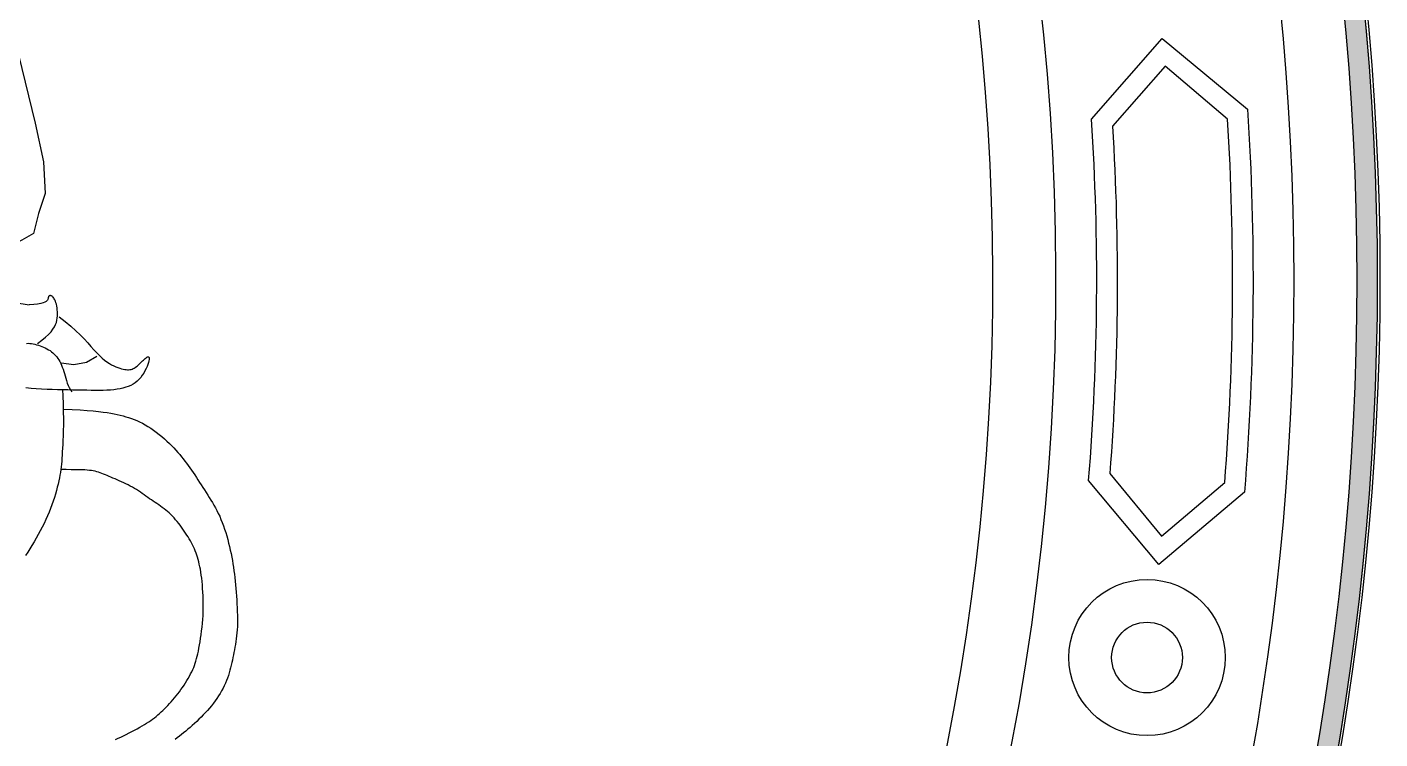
# Model space of a CAD drawing. Header units: feet. Extents: x 0 to 841, y 0 to 594.
# Drawn here: x 656.36 to 662.47, y 130.12 to 133.34 of the extents above; entities that cross this region are included whole.
import ezdxf

# ---------------------------------------------------------------- set-up
doc = ezdxf.new("R2010")
doc.units = ezdxf.units.FT
doc.header["$MEASUREMENT"] = 0
doc.layers.add('LOGO', color=7, linetype='Continuous')

# ---------------------------------------------------------------- blocks, each defined once
blk = doc.blocks.new('YOTA')
h = blk.add_hatch(color=1)
edge = h.paths.add_edge_path()
edge.add_arc((302.886, 246.975), 39.995, 0, 360)
edge = h.paths.add_edge_path(flags=16)
edge.add_arc((302.886, 246.975), 39.7, 0, 360)
at = {"color": 2}
for points in [[(321.931, 252.864), (322.216, 252.485), (322.288, 252.268), (322.384, 252.003), (322.698, 251.642), (322.987, 251.064), (323.325, 250.222), (323.566, 249.234), (323.686, 248.681), (323.71, 248.223), (323.614, 247.934), (323.542, 247.645), (323.373, 247.549), (323.228, 247.477), (322.963, 247.477), (322.722, 247.573), (322.617, 247.611)], [(323.912, 246.446), (324, 246.378), (324.08, 246.311), (324.151, 246.247), (324.214, 246.185), (324.271, 246.127), (324.323, 246.071), (324.37, 246.019), (324.413, 245.971), (324.453, 245.927), (324.491, 245.887), (324.529, 245.852), (324.565, 245.822), (324.6, 245.796), (324.634, 245.774), (324.667, 245.755), (324.699, 245.739), (324.729, 245.726), (324.757, 245.715), (324.784, 245.707), (324.809, 245.699), (324.833, 245.694), (324.855, 245.689), (324.875, 245.686), (324.894, 245.685), (324.912, 245.684), (324.929, 245.686), (324.946, 245.689), (324.962, 245.694), (324.977, 245.7), (324.993, 245.708), (325.008, 245.718), (325.024, 245.729), (325.039, 245.742), (325.054, 245.755), (325.069, 245.769), (325.083, 245.783), (325.098, 245.797), (325.111, 245.811), (325.125, 245.824), (325.138, 245.836), (325.151, 245.847), (325.162, 245.856), (325.173, 245.863), (325.183, 245.868), (325.191, 245.871), (325.198, 245.87), (325.203, 245.866), (325.207, 245.859), (325.208, 245.847), (325.206, 245.832), (325.203, 245.812), (325.196, 245.788), (325.187, 245.761), (325.176, 245.731), (325.163, 245.7), (325.147, 245.668), (325.129, 245.636), (325.108, 245.604), (325.086, 245.574), (325.061, 245.546), (325.035, 245.52), (325.006, 245.497), (324.975, 245.477), (324.942, 245.459), (324.907, 245.444), (324.87, 245.431), (324.83, 245.419), (324.788, 245.41), (324.745, 245.402), (324.698, 245.396), (324.65, 245.392), (324.599, 245.389), (324.546, 245.387), (324.49, 245.386), (324.432, 245.386), (324.372, 245.387), (324.31, 245.388), (324.245, 245.389), (324.178, 245.391), (324.109, 245.392), (324.038, 245.393), (323.964, 245.395), (323.889, 245.396), (323.813, 245.398), (323.737, 245.401), (323.66, 245.404), (323.583, 245.41), (323.507, 245.416), (323.431, 245.424)], [(323.599, 246.06), (323.662, 246.108), (323.716, 246.152), (323.76, 246.193), (323.795, 246.232), (323.823, 246.268), (323.845, 246.302), (323.861, 246.335), (323.872, 246.367), (323.879, 246.397), (323.884, 246.428), (323.887, 246.459), (323.888, 246.489), (323.887, 246.519), (323.885, 246.548), (323.882, 246.576), (323.877, 246.602), (323.872, 246.627), (323.865, 246.65), (323.858, 246.671), (323.85, 246.689), (323.842, 246.705), (323.834, 246.717), (323.825, 246.728), (323.817, 246.736), (323.809, 246.743), (323.8, 246.747), (323.793, 246.75), (323.786, 246.752), (323.779, 246.752), (323.774, 246.751), (323.769, 246.75), (323.766, 246.748), (323.763, 246.745), (323.76, 246.741), (323.758, 246.736), (323.757, 246.731), (323.755, 246.725), (323.753, 246.718), (323.752, 246.711), (323.75, 246.703), (323.747, 246.694), (323.743, 246.685), (323.735, 246.675), (323.723, 246.666), (323.705, 246.656), (323.68, 246.647), (323.646, 246.638), (323.602, 246.63), (323.547, 246.623), (323.48, 246.617)], [(322.931, 246.522), (323.276, 246.651), (323.48, 246.617)], [(323.441, 246.064), (323.466, 246.065), (323.49, 246.063), (323.514, 246.061), (323.539, 246.056), (323.563, 246.051), (323.588, 246.045), (323.613, 246.038), (323.638, 246.029), (323.663, 246.02), (323.687, 246.01), (323.712, 245.999), (323.736, 245.986), (323.759, 245.973), (323.781, 245.959), (323.803, 245.943), (323.823, 245.926), (323.842, 245.908), (323.86, 245.889), (323.877, 245.869), (323.893, 245.848), (323.908, 245.825), (323.921, 245.801), (323.934, 245.776), (323.946, 245.749), (323.957, 245.721), (323.968, 245.691), (323.978, 245.66), (323.987, 245.628), (323.997, 245.595), (324.006, 245.561), (324.017, 245.527), (324.029, 245.493), (324.042, 245.459), (324.057, 245.426), (324.075, 245.394), (324.095, 245.364)], [(323.939, 245.784), (324.124, 245.759), (324.303, 245.795), (324.454, 245.882)], [(323.96, 245.395), (323.964, 245.308), (323.968, 245.187), (323.971, 245.077), (323.972, 244.978), (323.972, 244.888), (323.97, 244.807), (323.968, 244.734), (323.966, 244.667), (323.963, 244.607), (323.96, 244.552), (323.957, 244.5), (323.954, 244.453), (323.951, 244.408), (323.948, 244.365), (323.944, 244.324), (323.94, 244.285), (323.935, 244.245), (323.93, 244.206), (323.923, 244.166), (323.915, 244.125), (323.907, 244.082), (323.897, 244.037), (323.885, 243.991), (323.873, 243.943), (323.859, 243.894), (323.843, 243.844), (323.827, 243.792), (323.808, 243.74), (323.788, 243.687), (323.767, 243.634), (323.744, 243.58), (323.719, 243.525), (323.694, 243.471), (323.667, 243.417), (323.639, 243.363), (323.61, 243.309), (323.581, 243.256), (323.551, 243.204), (323.52, 243.153), (323.49, 243.104), (323.459, 243.055), (323.429, 243.008)], [(323.97, 245.117), (324.1, 245.111), (324.215, 245.105), (324.315, 245.098), (324.402, 245.091), (324.477, 245.083), (324.544, 245.075), (324.602, 245.066), (324.654, 245.058), (324.702, 245.048), (324.746, 245.039), (324.789, 245.029), (324.831, 245.018), (324.872, 245.007), (324.912, 244.995), (324.952, 244.982), (324.991, 244.968), (325.03, 244.952), (325.069, 244.934), (325.109, 244.914), (325.148, 244.892), (325.188, 244.868), (325.229, 244.841), (325.269, 244.813), (325.31, 244.783), (325.349, 244.752), (325.388, 244.72), (325.426, 244.688), (325.463, 244.655), (325.498, 244.622), (325.532, 244.589), (325.563, 244.557), (325.593, 244.525), (325.621, 244.494), (325.648, 244.462), (325.673, 244.431), (325.698, 244.4), (325.722, 244.368), (325.746, 244.336), (325.769, 244.304), (325.792, 244.271), (325.815, 244.237), (325.839, 244.203), (325.862, 244.168), (325.886, 244.132), (325.909, 244.097), (325.933, 244.061), (325.957, 244.024), (325.98, 243.988), (326.004, 243.952), (326.027, 243.915), (326.05, 243.879), (326.073, 243.843), (326.095, 243.807), (326.118, 243.77), (326.14, 243.733), (326.161, 243.695), (326.182, 243.655), (326.202, 243.615), (326.222, 243.573), (326.24, 243.529), (326.259, 243.484), (326.276, 243.437), (326.293, 243.389), (326.309, 243.339), (326.324, 243.289), (326.338, 243.238), (326.351, 243.187), (326.364, 243.136), (326.375, 243.085), (326.386, 243.035), (326.396, 242.985), (326.405, 242.936), (326.413, 242.887), (326.42, 242.838), (326.427, 242.789), (326.433, 242.74), (326.439, 242.69), (326.444, 242.639), (326.449, 242.587), (326.454, 242.534), (326.458, 242.48), (326.463, 242.424), (326.467, 242.368), (326.47, 242.311), (326.473, 242.255), (326.475, 242.199), (326.477, 242.144), (326.477, 242.09), (326.477, 242.038), (326.476, 241.987), (326.473, 241.939), (326.47, 241.894), (326.465, 241.85), (326.46, 241.807), (326.455, 241.767), (326.448, 241.727), (326.442, 241.689), (326.435, 241.651), (326.427, 241.613), (326.42, 241.576), (326.412, 241.539), (326.405, 241.502), (326.397, 241.465), (326.389, 241.428), (326.38, 241.391), (326.37, 241.354), (326.359, 241.317), (326.348, 241.28), (326.335, 241.243), (326.321, 241.206), (326.305, 241.168), (326.288, 241.131), (326.27, 241.095), (326.25, 241.058), (326.229, 241.021), (326.206, 240.985), (326.183, 240.949), (326.158, 240.914), (326.132, 240.879), (326.104, 240.844), (326.076, 240.81), (326.047, 240.777), (326.016, 240.744), (325.986, 240.711), (325.954, 240.68), (325.923, 240.649), (325.891, 240.619), (325.859, 240.589), (325.827, 240.56), (325.795, 240.532), (325.764, 240.504), (325.733, 240.478), (325.702, 240.452), (325.672, 240.427), (325.642, 240.403), (325.612, 240.38), (325.583, 240.358)], [(324.725, 240.359), (324.762, 240.376), (324.8, 240.393), (324.839, 240.412), (324.878, 240.431), (324.918, 240.451), (324.958, 240.471), (324.997, 240.492), (325.035, 240.512), (325.071, 240.533), (325.107, 240.553), (325.14, 240.573), (325.171, 240.593), (325.201, 240.612), (325.229, 240.632), (325.256, 240.651), (325.283, 240.671), (325.308, 240.691), (325.333, 240.711), (325.357, 240.732), (325.381, 240.754), (325.405, 240.776), (325.429, 240.8), (325.454, 240.824), (325.478, 240.849), (325.501, 240.874), (325.525, 240.901), (325.549, 240.928), (325.572, 240.956), (325.596, 240.985), (325.619, 241.015), (325.642, 241.045), (325.665, 241.076), (325.687, 241.108), (325.709, 241.14), (325.73, 241.173), (325.75, 241.205), (325.769, 241.237), (325.787, 241.269), (325.804, 241.301), (325.82, 241.333), (325.834, 241.364), (325.848, 241.394), (325.86, 241.425), (325.871, 241.456), (325.881, 241.488), (325.89, 241.522), (325.899, 241.556), (325.908, 241.593), (325.916, 241.632), (325.924, 241.674), (325.932, 241.719), (325.94, 241.766), (325.947, 241.816), (325.955, 241.867), (325.962, 241.921), (325.968, 241.976), (325.973, 242.031), (325.978, 242.088), (325.982, 242.145), (325.984, 242.203), (325.986, 242.26), (325.986, 242.316), (325.985, 242.372), (325.983, 242.427), (325.981, 242.481), (325.977, 242.534), (325.973, 242.585), (325.969, 242.634), (325.963, 242.681), (325.957, 242.726), (325.951, 242.768), (325.944, 242.809), (325.937, 242.847), (325.929, 242.883), (325.921, 242.917), (325.912, 242.951), (325.903, 242.983), (325.893, 243.014), (325.882, 243.044), (325.87, 243.074), (325.858, 243.103), (325.844, 243.132), (325.83, 243.161), (325.815, 243.19), (325.8, 243.219), (325.784, 243.247), (325.767, 243.275), (325.749, 243.303), (325.731, 243.332), (325.713, 243.36), (325.693, 243.388), (325.673, 243.416), (325.653, 243.444), (325.632, 243.471), (325.61, 243.498), (325.588, 243.524), (325.565, 243.55), (325.542, 243.574), (325.519, 243.598), (325.495, 243.621), (325.47, 243.642), (325.446, 243.663), (325.421, 243.682), (325.396, 243.701), (325.37, 243.719), (325.344, 243.737), (325.318, 243.755), (325.292, 243.773), (325.266, 243.79), (325.24, 243.808), (325.214, 243.826), (325.188, 243.845), (325.161, 243.864), (325.135, 243.882), (325.108, 243.901), (325.081, 243.92), (325.053, 243.939), (325.024, 243.957), (324.995, 243.975), (324.966, 243.992), (324.935, 244.009), (324.904, 244.025), (324.872, 244.041), (324.841, 244.056), (324.809, 244.07), (324.777, 244.084), (324.746, 244.098), (324.716, 244.111), (324.686, 244.124), (324.657, 244.136), (324.63, 244.148), (324.603, 244.159), (324.577, 244.17), (324.552, 244.18), (324.528, 244.19), (324.503, 244.199), (324.478, 244.207), (324.454, 244.214), (324.429, 244.221), (324.403, 244.226), (324.376, 244.231), (324.348, 244.234), (324.316, 244.237), (324.281, 244.24), (324.241, 244.241), (324.196, 244.242), (324.143, 244.243), (324.083, 244.244), (324.014, 244.245), (323.935, 244.245)]]:
    blk.add_lwpolyline(points, dxfattribs=at)
for points in [[(340.971, 243.922), (339.737, 242.876), (338.728, 244.09, 0.036222), (338.769, 249.293), (339.788, 250.458), (341.014, 249.438, -0.036146)], [(340.728, 249.292), (339.829, 250.057), (339.071, 249.191, -0.034551), (339.032, 244.187), (339.777, 243.288), (340.687, 244.059, 0.034551)]]:
    blk.add_lwpolyline(points, format="xyb", close=True, dxfattribs=at)
at = {"color": 1}
for centre, radius in [((302.881, 246.975), 40), ((302.881, 246.975), 40), ((302.886, 246.975), 39.995)]:
    blk.add_circle(centre, radius, dxfattribs=at)
at = {"color": 2}
for centre, radius in [((302.886, 246.975), 39.7), ((302.886, 246.975), 38.793), ((339.568, 241.538), 1.125), ((339.568, 241.538), 0.509)]:
    blk.add_circle(centre, radius, dxfattribs=at)
for radius, start, end in [(35.372, 329.5552, 29.0283), (34.464, 331.2469, 27.3365)]:
    blk.add_arc((302.886, 246.975), radius, start, end, dxfattribs=at)

msp = doc.modelspace()

# ---------------------------------------------------------------- linework, layer by layer
at = {"layer": 'LOGO', "color": 1}
msp.add_circle((649.9138, 132.2024), 12.5548, dxfattribs=at)

# ---------------------------------------------------------------- block references
at = {"layer": 'LOGO', "xscale": 0.3139103563735262, "yscale": 0.3139103563735262, "zscale": 0.3139103563735262}
msp.add_blockref('YOTA', (554.8225, 54.668), dxfattribs=at)

doc.saveas('drawing.dxf')
